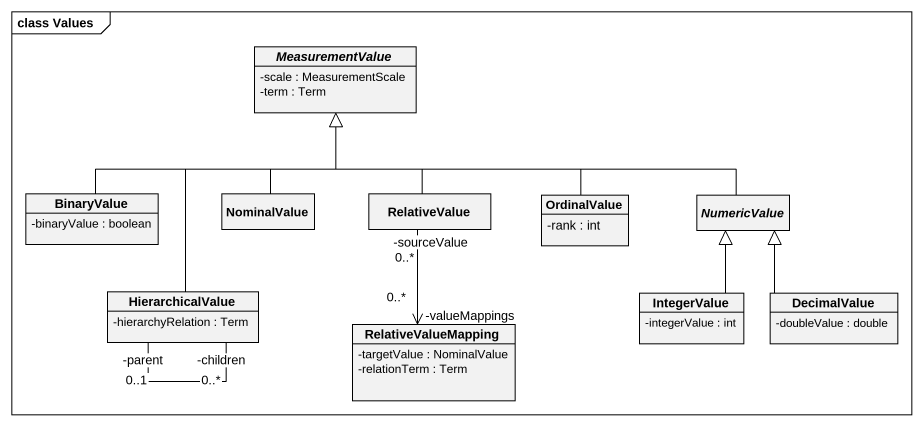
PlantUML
@startuml
mainframe class Values
hide circle
hide empty members
skinparam classAttributeIconSize 0
abstract class MeasurementValue {
  -scale : MeasurementScale
  -term : Term
}
class BinaryValue {
  -binaryValue : boolean
}
class NominalValue
class RelativeValue
class OrdinalValue {
  -rank : int
}
abstract class NumericValue
class HierarchicalValue {
  -hierarchyRelation : Term
}
class RelativeValueMapping {
  -targetValue : NominalValue
  -relationTerm : Term
}
class IntegerValue {
  -integerValue : int
}
class DecimalValue {
  -doubleValue : double
}
BinaryValue -right-|> MeasurementValue
NominalValue -up-|> MeasurementValue
RelativeValue -up-|> MeasurementValue
RelativeValue "-sourceValue\n0..*" --> "-valueMappings\n0..*" RelativeValueMapping
OrdinalValue -left-|> MeasurementValue
NumericValue -left-|> MeasurementValue
HierarchicalValue -up-|> MeasurementValue
HierarchicalValue "-parent\n0..1" -- "-children\n0..*" HierarchicalValue
IntegerValue -up-|> NumericValue
DecimalValue -up-|> NumericValue
@enduml
